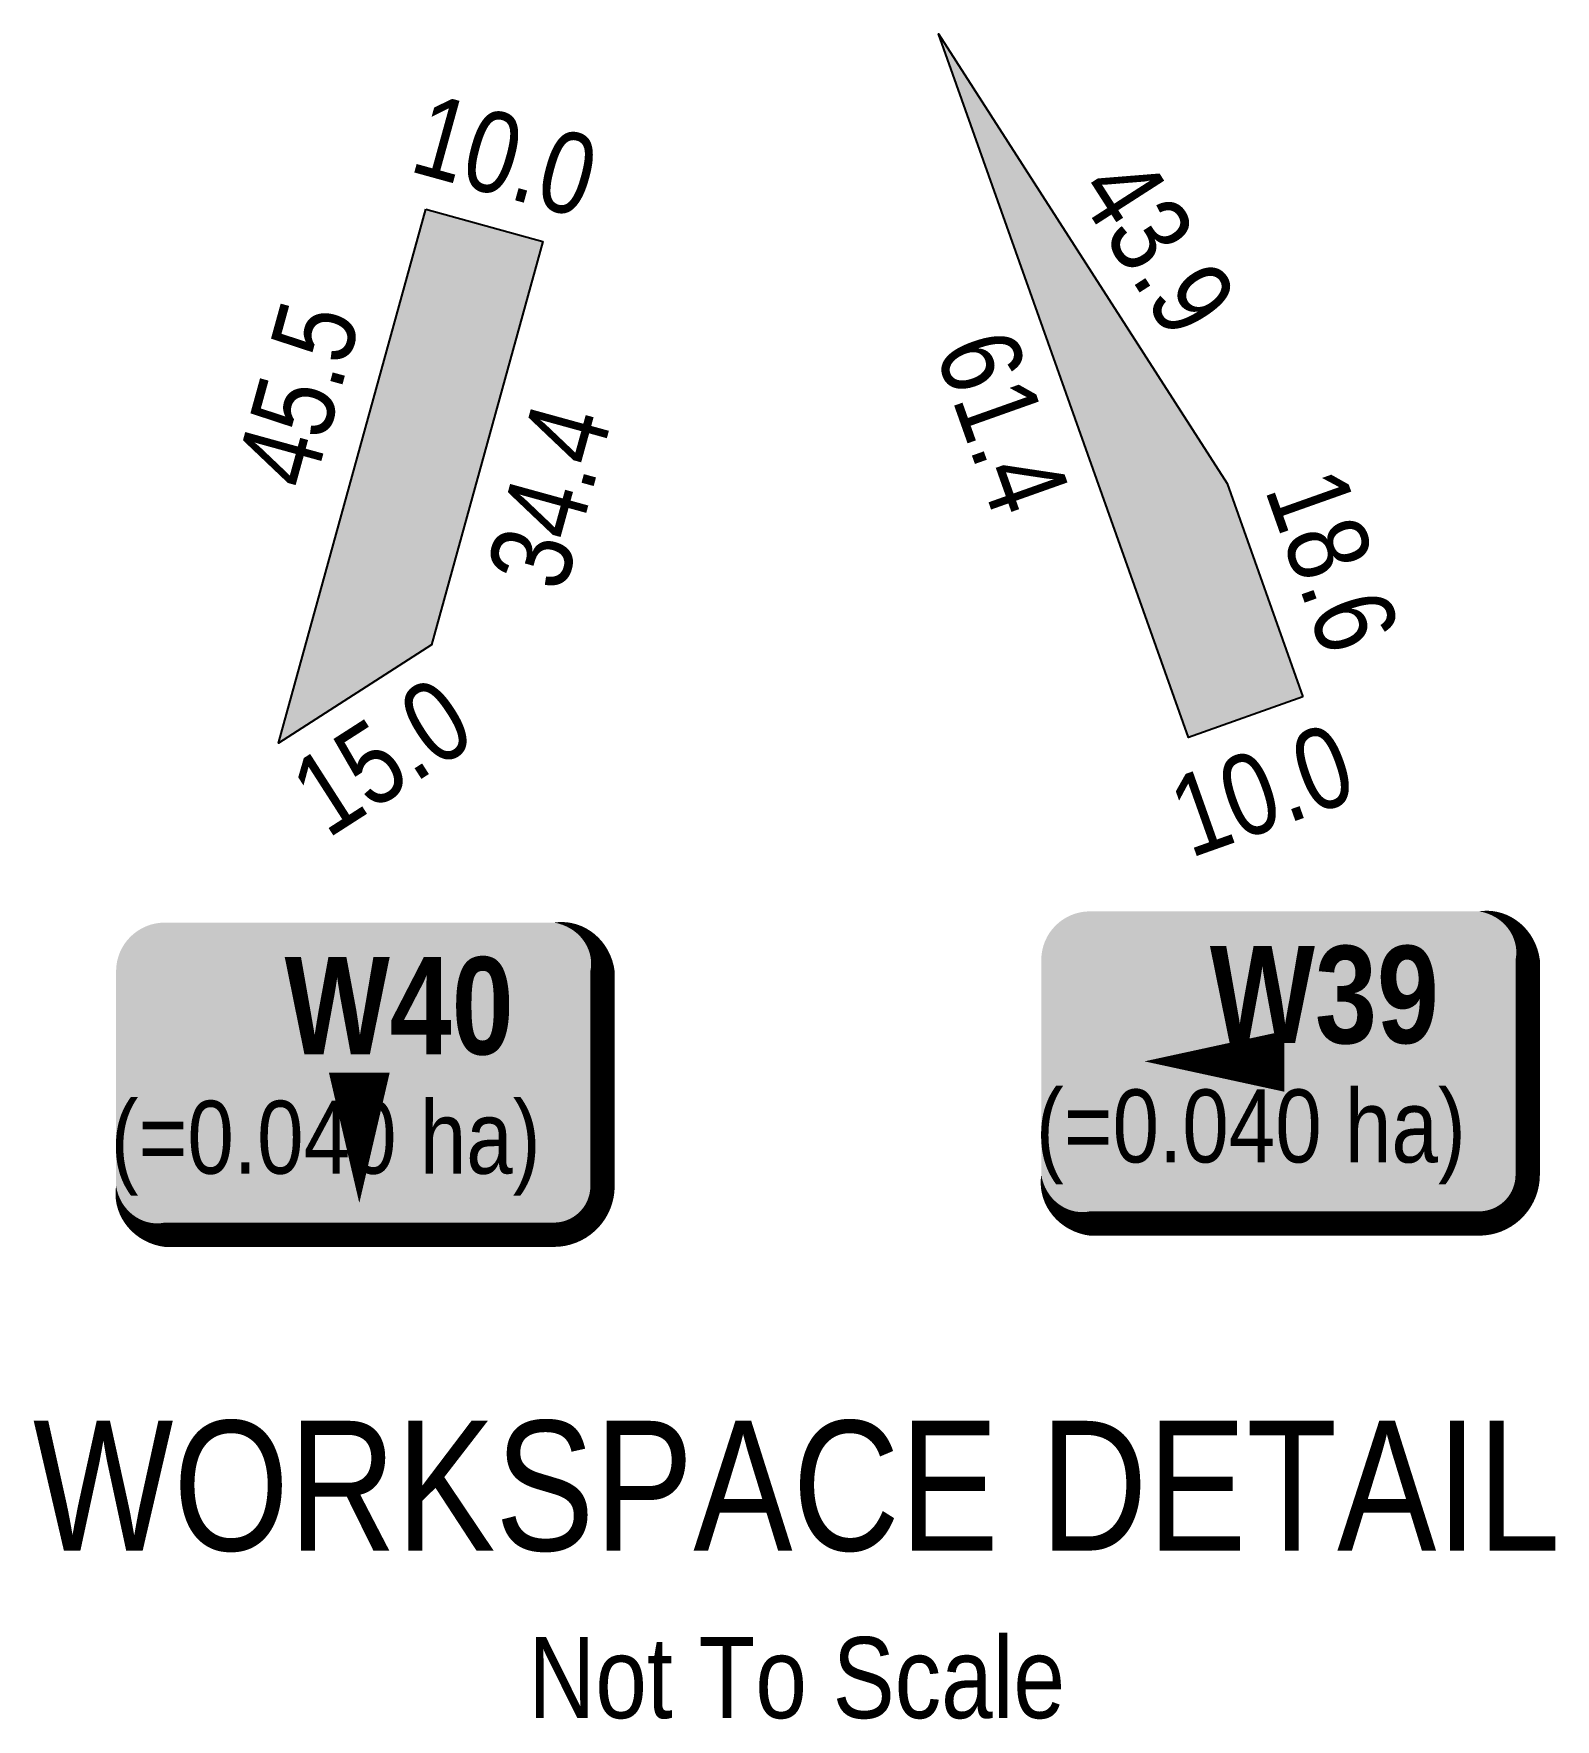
# Model space of a CAD drawing. Extents: x 347027 to 352250, y 6156875 to 6165050.
# Drawn here: x 350597 to 350784.7, y 6161968.3 to 6162176.1 of the extents above; entities that cross this region are included whole.
import ezdxf

# ---------------------------------------------------------------- set-up
doc = ezdxf.new("R2010")
doc.units = 0
doc.header["$LTSCALE"] = 5
for name, color, linetype in [('DETAIL-T', 7, 'Continuous'), ('P-TEMP-BLOCKS', 250, 'Continuous'), ('P-TEMP-H', 41, 'Continuous'), ('P-TEMP_WORKSPACE', 46, 'Continuous')]:
    doc.layers.add(name, color=color, linetype=linetype)
doc.styles.add('80', font='ARIALN.TTF', dxfattribs={"height": 10})
doc.styles.add('80CG', font='ARIALN.TTF', dxfattribs={"height": 10})
doc.styles.add('80L', font='ARIALN.TTF', dxfattribs={"height": 10})
doc.styles.add('BOLD', font='ARIALNB.TTF')

# ---------------------------------------------------------------- blocks, each defined once
blk = doc.blocks.new('*U244')
h = blk.add_hatch(color=191)
edge = h.paths.add_edge_path()
edge.add_line((-23.99999999999998, -20), (23.99999999999998, -20))
edge.add_arc((23.99999999999998, -14), 6, 270, 360)
edge.add_line((29.99999999999998, -14), (29.99999999999998, 12.5))
edge.add_arc((23.99999999999998, 12.5), 6, 0, 90)
edge.add_line((23.99999999999998, 18.5), (-23.99999999999998, 18.5))
edge.add_arc((-23.99999999999998, 12.5), 6, 90, 180)
edge.add_line((-29.99999999999998, 12.5), (-29.99999999999998, -14))
edge.add_arc((-23.99999999999998, -14), 6, 180, 270)
at = {"color": 250, "flags": 128}
blk.add_lwpolyline([(-23.99999999999998, -20, 3, 3, 0), (23.99999999999998, -20, 3, 3, 0.414213562373095), (29.99999999999998, -14, 3, 3, 0), (29.99999999999998, 12.5, 3, 0, 0.414213562373095), (23.99999999999998, 18.5, 0, 0, 0), (-23.99999999999998, 18.5, 0, 0, 0.414213562373095), (-29.99999999999998, 12.5, 0, 0, 0), (-29.99999999999998, -14, 0, 3, 0.414213562373095)], format="xyseb", close=True, dxfattribs=at)
at = {"flags": 128}
blk.add_lwpolyline([(-6.620286049423082e-11, -16.08075799298603, 0, 7.499999999999999, 0), (-3.398394867633904e-15, 0, 0, 0, 0)], format="xyseb", dxfattribs=at)
at = {"color": 250}
for tag, p, height, style in [('TEMP_AREA_W1_001', (-9.212824010914055, 2.244292974654144), 12, 'BOLD'), ('ENTER_TEXT_001', (-30.65893587994544, -12.47010782646594), 9, '80')]:
    blk.add_attdef(tag, p, '', height=height, dxfattribs=dict(at, style=style))
blk = doc.blocks.new('*U243')
h = blk.add_hatch(color=191)
edge = h.paths.add_edge_path()
edge.add_line((-23.99999999999998, -20), (23.99999999999998, -20))
edge.add_arc((23.99999999999998, -14), 6, 270, 360)
edge.add_line((29.99999999999998, -14), (29.99999999999998, 12.5))
edge.add_arc((23.99999999999998, 12.5), 6, 0, 90)
edge.add_line((23.99999999999998, 18.5), (-23.99999999999998, 18.5))
edge.add_arc((-23.99999999999998, 12.5), 6, 90, 180)
edge.add_line((-29.99999999999998, 12.5), (-29.99999999999998, -14))
edge.add_arc((-23.99999999999998, -14), 6, 180, 270)
at = {"color": 250, "flags": 128}
blk.add_lwpolyline([(-23.99999999999998, -20, 3, 3, 0), (23.99999999999998, -20, 3, 3, 0.414213562373095), (29.99999999999998, -14, 3, 3, 0), (29.99999999999998, 12.5, 3, 0, 0.414213562373095), (23.99999999999998, 18.5, 0, 0, 0), (-23.99999999999998, 18.5, 0, 0, 0.414213562373095), (-29.99999999999998, 12.5, 0, 0, 0), (-29.99999999999998, -14, 0, 3, 0.414213562373095)], format="xyseb", close=True, dxfattribs=at)
at = {"flags": 128}
blk.add_lwpolyline([(-17.27227367572975, 4.558045165179306e-10, 0, 7.499999999999999, 0), (-3.398394867633905e-15, 0, 0, 0, 0)], format="xyseb", dxfattribs=at)
at = {"color": 250}
for tag, p, height, style in [('TEMP_AREA_W1_001', (-9.212824010914055, 2.244292974654144), 12, 'BOLD'), ('ENTER_TEXT_001', (-30.65893587994544, -12.47010782646594), 9, '80')]:
    blk.add_attdef(tag, p, '', height=height, dxfattribs=dict(at, style=style))

msp = doc.modelspace()

# ---------------------------------------------------------------- hatches: boundary and pattern name
at = {"layer": 'P-TEMP-H'}
h = msp.add_hatch(color=256, dxfattribs=at)
h.dxf.hatch_style = 1
h.paths.add_polyline_path([(350753.5699091391, 6162094.395101081), (350739.441826827, 6162089.378894871), (350708.6425025353, 6162176.14255109), (350744.2373391212, 6162120.680168303)])
h = msp.add_hatch(color=256, dxfattribs=at)
h.dxf.hatch_style = 1
h.paths.add_polyline_path([(350645.3835722996, 6162154.517649017), (350659.8303989969, 6162150.533146094), (350646.114713154, 6162100.803445715), (350627.2181787002, 6162088.675905416)])

# ---------------------------------------------------------------- linework, layer by layer
at = {"layer": 'P-TEMP_WORKSPACE'}
for points in [[(350753.5699091391, 6162094.395101081), (350739.441826827, 6162089.378894871), (350708.6425025353, 6162176.14255109), (350744.2373391212, 6162120.680168303), (350753.5699091391, 6162094.395101081)], [(350645.3835722996, 6162154.517649017), (350659.8303989969, 6162150.533146094), (350646.114713154, 6162100.803445715), (350627.2181787002, 6162088.675905416)]]:
    msp.add_lwpolyline(points, close=True, dxfattribs=at)

# ---------------------------------------------------------------- block references
at = {"layer": 'P-TEMP-BLOCKS', "xscale": 0.999755, "yscale": 0.999755, "zscale": 0.999755}
for name, p, values in [('*U243', (350751.2902215646, 6162049.427871189), {'TEMP_AREA_W1_001': 'W39', 'ENTER_TEXT_001': '(=0.040 ha)'}), ('*U244', (350637.1980250184, 6162048.040539587), {'TEMP_AREA_W1_001': 'W40', 'ENTER_TEXT_001': '(=0.040 ha)'})]:
    msp.add_blockref(name, p, dxfattribs=at).add_auto_attribs(values)

# ---------------------------------------------------------------- texts
at = {"layer": 'DETAIL-T', "color": 3, "insert": (350691.1324232804, 6161986.702320646), "char_height": 15.9958024, "width": 294.9778352136452, "attachment_point": 5, "style": '80CG'}
msp.add_mtext('WORKSPACE DETAIL\\P{\\H0.625x;Not To Scale}', dxfattribs=at)
at = {"layer": 'P-TEMP_WORKSPACE', "style": '80L'}
for s, rotation, p in [('10.0', 344.5808924713522, (350643.1382494764, 6162159.263822217)), ('43.9', 302.6916739417729, (350725.3839144698, 6162156.76078298)), ('45.5', 74.5760968356631, (350631.4590185634, 6162119.6240942)), ('61.4', 289.5438221399732, (350708.1348829394, 6162137.110236664)), ('34.4', 74.5760968356631, (350662.4326621201, 6162107.083329575)), ('18.6', 289.5438221399732, (350748.7989450947, 6162120.009637582)), ('15.0', 32.6917988409446, (350633.2587444289, 6162076.81511631)), ('10.0', 19.54751657496504, (350739.6501203681, 6162074.45768053))]:
    msp.add_text(s, height=9.9973765, rotation=rotation, dxfattribs=at).set_placement(p)

doc.saveas('drawing.dxf')
